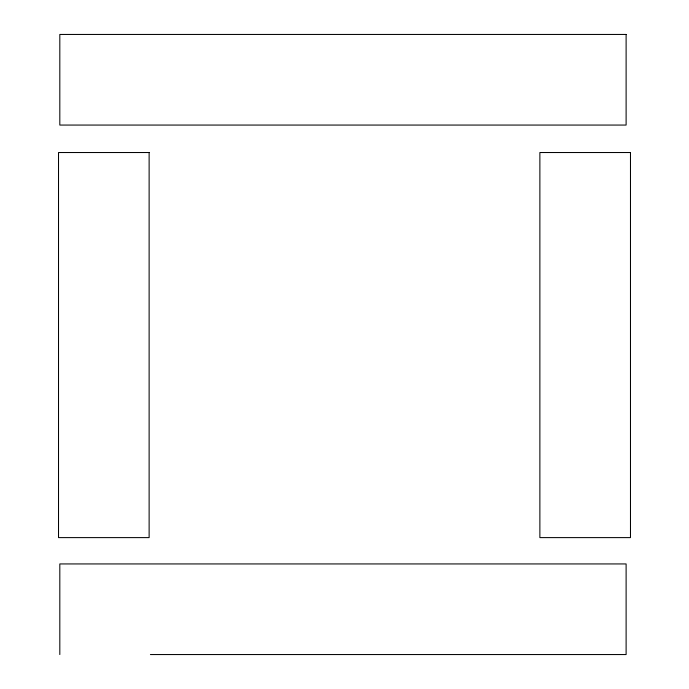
<?xml version="1.0" encoding="UTF-8"?>
<svg xmlns="http://www.w3.org/2000/svg" width="689" height="689" viewBox="0 0 689 689"><rect width="100%" height="100%" fill="white"/><g stroke="black" fill="none" stroke-linecap="round" stroke-linejoin="round"><path stroke-width="1.03" d="M150.417 654.55L626.112 654.55L626.112 563.938L59.814 563.938L59.814 654.55M626.112 34.45L59.814 34.45L59.814 125.062L626.112 125.062L626.112 34.45M149.125 152.527L58.522 152.527L58.522 537.609L149.125 537.609L149.125 152.527M630.478 152.527L539.875 152.527L539.875 537.609L630.478 537.609L630.478 152.527"/></g></svg>
